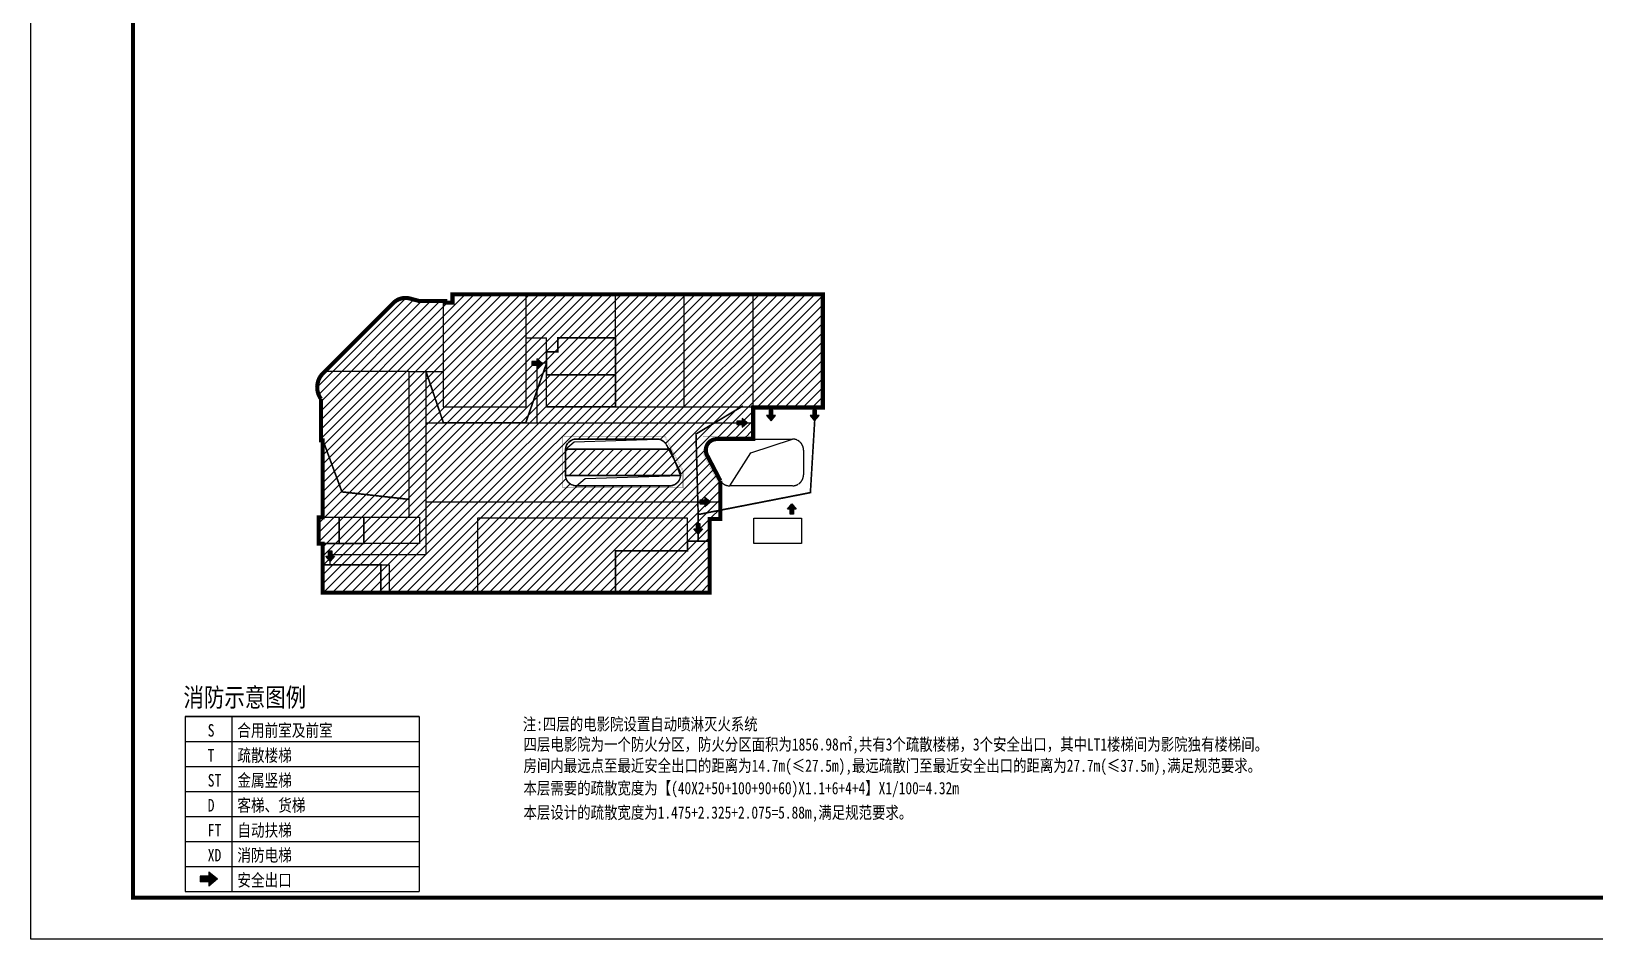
# Model space of a CAD drawing. Extents: x -737978 to 768813, y -372247 to 1140308.
# Drawn here: x -62044 to -4837, y -159911 to -126689 of the extents above; entities that cross this region are included whole.
import ezdxf

# ---------------------------------------------------------------- set-up
doc = ezdxf.new("R2010")
doc.units = 0
doc.header["$LTSCALE"] = 10
doc.header["$MEASUREMENT"] = 0
doc.linetypes.add('DASH', pattern=[0.35, 0.25, -0.1])
doc.linetypes.add('DOTE', pattern=[2.42, 2, -0.2, 0.02, -0.2])
doc.layers.get('0').update_dxf_attribs({"linetype": 'CONTINUOUS'})
for name, color, linetype in [('0-消防示意', 6, 'CONTINUOUS'), ('DOTE', 1, 'DOTE'), ('lh', 114, 'CONTINUOUS'), ('PUB_HATCH', 8, 'CONTINUOUS'), ('PUB_TEXT', 7, 'CONTINUOUS'), ('PUB_TITLE', 4, 'CONTINUOUS'), ('疏散距离', 3, 'CONTINUOUS'), ('防火卷帘', 6, 'CONTINUOUS')]:
    doc.layers.add(name, color=color, linetype=linetype)
doc.layers.add('0-面积', color=2, linetype='CONTINUOUS', plot=False)
doc.layers.add('_TL', color=7, linetype='CONTINUOUS', lineweight=18)
doc.styles.add('_宋体', font='', dxfattribs={"width": 0.8})
doc.styles.get('_宋体').set_extended_font_data('SimSun')

# ---------------------------------------------------------------- blocks, each defined once
blk = doc.blocks.new('A$C20041C7A')
at = {"layer": '0-消防示意'}
h = blk.add_hatch(color=1, dxfattribs=at)
h.dxf.hatch_style = 1
h.paths.add_polyline_path([(0, 270), (527, 270), (527, 0), (1055, 448), (527, 897), (527, 628), (0, 628)])
at = {"layer": '0-消防示意', "color": 1}
blk.add_lwpolyline([(0, 270), (527, 270), (527, 0), (1055, 448), (527, 897), (527, 628), (0, 628)], close=True, dxfattribs=at)
blk = doc.blocks.new('XF-4')
at = {"layer": 'PUB_HATCH'}
h = blk.add_hatch(dxfattribs=at)
h.set_pattern_fill('ANSI31', color=8, scale=500, style=0)
h.set_pattern_definition([(45, (-359101.35, -106196.8), (-561.266, 561.266), [])])
edge = h.paths.add_edge_path()
edge.add_arc((50395, 14650), 1350, 207.5381, 212.27763, ccw=False)
edge.add_line((49198, 14026), (47633, 17026))
edge.add_arc((48831, 17650), 1350, 90, 207.5381, ccw=False)
edge.add_line((48831, 19000), (53250, 19000))
edge.add_line((53250, 19000), (53250, 22850))
edge.add_line((53250, 22850), (61750, 22850))
edge.add_line((61750, 22850), (61750, 36650))
edge.add_line((61750, 36650), (16590, 36650))
edge.add_line((16590, 36650), (16590, 35650))
edge.add_line((16590, 35650), (15685, 35650))
edge.add_line((15685, 35650), (15685, 35850))
edge.add_line((15685, 35850), (12516, 35850))
edge.add_line((12516, 35850), (11397, 36150))
edge.add_arc((10853, 34122), 2100, 75, 135)
edge.add_line((9368, 35607), (793, 27032))
edge.add_arc((2510, 25315), 2427, 135, 216.15908)
edge.add_line((550, 23883), (550, 18850))
edge.add_line((550, 18850), (750, 18850))
edge.add_line((750, 18850), (750, 9450))
edge.add_line((750, 9450), (250, 9450))
edge.add_line((250, 9450), (250, 6250))
edge.add_line((250, 6250), (750, 6250))
edge.add_line((750, 6250), (750, 250))
edge.add_line((750, 250), (47950, 250))
edge.add_line((47950, 250), (47950, 9250))
edge.add_line((47950, 9250), (49253, 9250))
edge.add_line((49253, 9250), (49253, 13929))
edge = h.paths.add_edge_path(flags=16)
edge.add_arc((31700, 17650), 1350, 90, 175.83709, ccw=False)
edge.add_line((31700, 19000), (41500, 19000))
edge.add_arc((41500, 17650), 1350, 27.5381, 90, ccw=False)
edge.add_line((42697, 18274), (42971, 17748))
edge.add_line((42971, 17748), (30354, 17748))
edge = h.paths.add_edge_path(flags=16)
edge.add_arc((43064, 14650), 1350, 270, 355.83709, ccw=False)
edge.add_line((43064, 13300), (31700, 13300))
edge.add_arc((31700, 14650), 1350, 184.16291, 270, ccw=False)
edge.add_line((30354, 14552), (44411, 14552))
for points in [[(250, 9450), (250, 6250)], [(5750, 9450), (5750, 6250)]]:
    blk.add_lwpolyline(points)
at = {"layer": '0-消防示意', "color": 1}
for points in [[(15450, 35850), (15450, 22950), (25550, 22950), (25550, 36650)], [(36450, 22950), (36450, 36650)], [(44850, 22950), (44850, 36650)], [(53250, 22950), (53250, 36650)], [(25550, 31350), (28050, 31350)], [(28050, 23150), (28050, 31350)], [(11250, 27250), (1012, 27250)], [(11250, 27256), (11250, 9450)], [(11250, 27250), (15450, 27250)], [(28050, 22950), (61750, 22950)], [(750, 9450), (12550, 9450), (12550, 6250), (750, 6250)]]:
    blk.add_lwpolyline(points, dxfattribs=at)
at = {"layer": '0-消防示意', "color": 3, "const_width": 200}
for points in [[(28050, 29650), (29450, 29650), (29450, 31350), (36450, 31350), (36450, 26850), (28050, 26850)], [(30350, 14552), (30354, 17748), (43141, 17748), (44411, 14552)], [(250, 9450), (5750, 9450), (5750, 6250), (250, 6250)], [(47850, 250), (47850, 6550), (45250, 6550), (45250, 5350), (36450, 5350), (36450, 250)], [(7850, 3650), (750, 3650), (750, 250), (7850, 250)]]:
    blk.add_lwpolyline(points, close=True, dxfattribs=at)
at = {"layer": '0-消防示意', "color": 1}
for points in [[(28050, 26850), (36450, 26850), (36450, 22950), (28050, 22950)], [(45250, 6550), (45250, 9350), (19650, 9350), (19650, 250), (36450, 250), (36450, 5350), (45250, 5350)], [(53350, 9350), (59150, 9350), (59150, 6250), (53350, 6250)], [(7850, 3650), (8850, 3650), (8850, 250), (7850, 250)]]:
    blk.add_lwpolyline(points, close=True, dxfattribs=at)
at = {"layer": '0-消防示意', "color": 8}
for points in [[(30354, 17748), (31409, 18648), (41587, 18997)], [(50395, 13300), (52966, 17304), (58050, 19000)], [(31700, 13300), (32756, 14200), (44411, 14552)]]:
    blk.add_lwpolyline(points, dxfattribs=at)
at = {"layer": '0-消防示意', "color": 3, "const_width": 200}
blk.add_lwpolyline([(2750, 9450), (2750, 6250)], dxfattribs=at)
at = {"layer": '0-面积'}
for points in [[(30354, 17748, -0.3930896), (31700, 19000), (41500, 19000, -0.2794962), (42697, 18274), (42971, 17748)], [(44411, 14552, -0.3930896), (43064, 13300), (31700, 13300, -0.3930896), (30354, 14552)]]:
    blk.add_lwpolyline(points, format="xyb", close=True, dxfattribs=at)
at = {"layer": '_TL', "const_width": 500}
blk.add_lwpolyline([(49253, 13929, -0.0206831), (49198, 14026), (47633, 17026, -0.5631152), (48831, 19000), (53250, 19000), (53250, 22850), (61750, 22850), (61750, 36650), (16590, 36650), (16590, 35650), (15685, 35650), (15685, 35850), (12516, 35850), (11397, 36150, 0.2679492), (9368, 35607), (793, 27032, 0.3697083), (550, 23883), (550, 18850), (750, 18850), (750, 9450), (250, 9450), (250, 6250), (750, 6250), (750, 250), (47950, 250), (47950, 9250), (49253, 9250), (49253, 13929)], format="xyb", close=True, dxfattribs=at)
at = {"layer": 'DOTE'}
for points in [[(41500, 19000), (31700, 19000, 0.4142136), (30350, 17650), (30350, 14650, 0.4142136), (31700, 13300), (43064, 13300, 0.5631152), (44261, 15274), (42697, 18274, 0.2794962)], [(50395, 13300, -0.2794962), (49198, 14026), (47633, 17026, -0.5631152), (48831, 19000), (58050, 19000, -0.4142136), (59400, 17650), (59400, 14650, -0.4142136), (58050, 13300)]]:
    blk.add_lwpolyline(points, format="xyb", close=True, dxfattribs=at)
at = {"layer": 'lh', "color": 4, "linetype": 'DASH', "ltscale": 5}
for points in [[(13350, 27250), (13350, 4922)], [(28050, 28250), (26886, 28250), (26886, 20975)], [(13350, 20975), (53250, 20975)], [(13350, 11325), (49253, 11325)], [(46550, 6550), (46550, 11325)], [(1663, 3650), (1663, 4922), (13350, 4922)]]:
    blk.add_lwpolyline(points, dxfattribs=at)
at = {"layer": '疏散距离', "color": 6, "linetype": 'DASH', "ltscale": 5, "const_width": 200}
for points in [[(13350, 27250), (15483, 20975), (25513, 20975), (28050, 28250)], [(52013, 23050), (46282, 19617), (46550, 9793), (46550, 6550)], [(60864, 22950), (60235, 12465), (46550, 9793), (46550, 6550)], [(11250, 11643), (3105, 12555), (845, 18687)]]:
    blk.add_lwpolyline(points, dxfattribs=at)
at = {"layer": '防火卷帘', "linetype": 'DASH', "const_width": 20}
for points in [[(42531, 19350), (29950, 19350), (29950, 12950), (44768, 12950)], [(42470, 19250), (30050, 19250), (30050, 13050), (44668, 13050)], [(42470, 19250), (44668, 15035)], [(42531, 19350), (44768, 15060)], [(53150, 19350), (47127, 19350)], [(47127, 19350), (47127, 17240)], [(53150, 19250), (47227, 19250)], [(47227, 19250), (47227, 17265)], [(47127, 17240), (49036, 13579)], [(47227, 17265), (49057, 13756)], [(44668, 13050), (44668, 15035)], [(44768, 12950), (44768, 15060)]]:
    blk.add_lwpolyline(points, dxfattribs=at)
at = {"layer": '0-消防示意', "color": 1, "xscale": 1.2, "yscale": 1.2, "zscale": 1.2}
for p in [(26248, 27701), (51277, 20437), (46740, 10787)]:
    blk.add_blockref('A$C20041C7A', p, dxfattribs=at)
at = {"layer": '0-消防示意', "color": 1, "yscale": 1.2, "zscale": 1.2}
for p, xscale, rotation in [((54900, 22509), 1.2, 270), ((60213, 22509), 1.2, 270), ((57425, 9831), -1.2, 270), ((47083, 8697), -1.2, 89.9999999905542), ((2196, 5356), -1.2, 89.9999999905542)]:
    blk.add_blockref('A$C20041C7A', p, dxfattribs=dict(at, xscale=xscale, rotation=rotation))
blk = doc.blocks.new('61107115113436')
at = {"ltscale": 5}
blk.add_hatch(color=1, dxfattribs=at).paths.add_polyline_path([(0, 600), (-500, 0), (-200, 0), (-200, -600), (200, -600), (200, 0), (500, 0)])
at = {"color": 1, "ltscale": 5}
for p, q in [((-500, 0), (0, 600)), ((-200, 0), (-200, -600)), ((0, 600), (500, 0)), ((200, 0), (200, -600))]:
    blk.add_line(p, q, dxfattribs=at)
for points in [[(-500, 0), (-200, 0)], [(200, 0), (500, 0)], [(-200, -600), (200, -600)]]:
    blk.add_lwpolyline(points, dxfattribs=at)

msp = doc.modelspace()

# ---------------------------------------------------------------- linework, layer by layer
at = {"layer": 'PUB_TITLE'}
msp.add_lwpolyline([(-62075.1, -159910.6), (95574.9, -159910.6), (95574.9, -70810.6), (-62075.1, -70810.6)], close=True, dxfattribs=at)
at = {"layer": 'PUB_TITLE', "const_width": 150}
msp.add_lwpolyline([(-58325.1, -158410.6), (94074.9, -158410.6), (94074.9, -72310.6), (-58325.1, -72310.6)], close=True, dxfattribs=at)
at = {"layer": 'PUB_TITLE'}
for points in [[(-47850.2, -151779.7), (-56418.2, -151779.7), (-56418.2, -158177.1)], [(-56418.2, -151779.7), (-47850.2, -151779.7), (-47850.2, -158177.1)], [(-54704.6, -151779.7), (-54704.6, -158177.1)], [(-56418.2, -152693.6), (-47850.2, -152693.6)], [(-56418.2, -152693.6), (-47850.2, -152693.6)], [(-56418.2, -153607.5), (-47850.2, -153607.5)], [(-56418.2, -153607.5), (-47850.2, -153607.5)], [(-56418.2, -154521.4), (-47850.2, -154521.4)], [(-56418.2, -154521.4), (-47850.2, -154521.4)], [(-56418.2, -155435.4), (-47850.2, -155435.4)], [(-56418.2, -155435.4), (-47850.2, -155435.4)], [(-56418.2, -155435.4), (-47850.2, -155435.4)], [(-56418.2, -155435.4), (-47850.2, -155435.4)], [(-56418.2, -156349.3), (-47850.2, -156349.3)], [(-56418.2, -156349.3), (-47850.2, -156349.3)], [(-56418.2, -156349.3), (-47850.2, -156349.3)], [(-56418.2, -156349.3), (-47850.2, -156349.3)], [(-56418.2, -157263.2), (-47850.2, -157263.2)], [(-56418.2, -158177.1), (-47850.2, -158177.1)], [(-56418.2, -158177.1), (-47850.2, -158177.1)]]:
    msp.add_lwpolyline(points, dxfattribs=at)

# ---------------------------------------------------------------- block references
at = {"layer": '0-消防示意', "xscale": 0.3, "yscale": 0.3, "zscale": 0.3}
msp.add_blockref('XF-4', (-51606.9, -147318.5), dxfattribs=at)
at = {"layer": 'PUB_TEXT', "xscale": 0.5222401220798493, "yscale": 0.5222401220798493, "zscale": 0.5222401220798493, "rotation": 270}
msp.add_blockref('61107115113436', (-55545.8, -157720.2), dxfattribs=at)

# ---------------------------------------------------------------- texts
at = {"layer": 'PUB_TEXT', "style": '_宋体', "width": 0.8}
for s, height, p in [('消防示意图例', 685.44, (-56474.7, -151416.6)), ('S', 457, (-55588.4, -152510.8)), ('合用前室及前室', 456.96, (-54504.7, -152510.8)), ('注:四层的电影院设置自动喷淋灭火系统', 450, (-44058.3, -152278.5)), ('四层电影院为一个防火分区，防火分区面积为1856.98㎡,共有3个疏散楼梯，3个安全出口，其中LT1楼梯间为影院独有楼梯间。', 450, (-44033.3, -153019.6)), ('T', 457, (-55588.4, -153424.7)), ('疏散楼梯', 456.96, (-54504.7, -153424.7)), ('房间内最远点至最近安全出口的距离为14.7m(≤27.5m),最远疏散门至最近安全出口的距离为27.7m(≤37.5m),满足规范要求。', 450, (-44033.3, -153798.6)), ('ST', 456.96, (-55588.4, -154338.6)), ('金属竖梯', 456.96, (-54504.7, -154338.6)), ('本层需要的疏散宽度为【(40X2+50+100+90+60)X1.1+6+4+4】X1/100=4.32m ', 450, (-44033.3, -154621.7)), ('D', 457, (-55588.4, -155252.6)), ('客梯、货梯', 456.96, (-54504.7, -155252.6)), ('本层设计的疏散宽度为1.475+2.325+2.075=5.88m,满足规范要求。', 450, (-44033.3, -155513.8)), ('FT', 456.96, (-55588.4, -156166.5)), ('自动扶梯', 456.96, (-54504.7, -156166.5)), ('XD', 456.96, (-55588.4, -157080.4)), ('消防电梯', 456.96, (-54504.7, -157080.4)), ('安全出口', 456.96, (-54504.7, -157994.3))]:
    msp.add_text(s, height=height, dxfattribs=at).set_placement(p)

doc.saveas('drawing.dxf')
